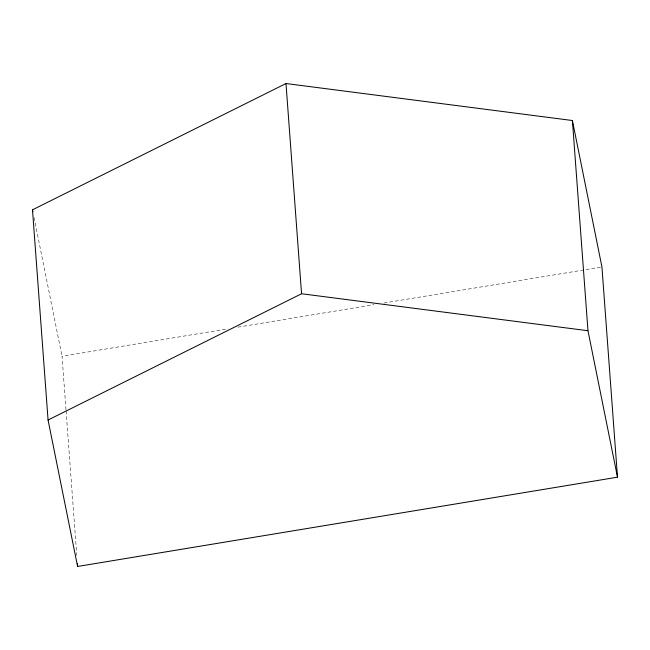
<?xml version="1.0" encoding="UTF-8"?>
<svg xmlns="http://www.w3.org/2000/svg" width="650" height="650" viewBox="0 0 650 650"><rect width="100%" height="100%" fill="white"/><g stroke="black" fill="none" stroke-linecap="round" stroke-linejoin="round"><path stroke-width="0.49" stroke-dasharray="3.25 2.44" d="M65.999 409.817L62.026 356.249L227.996 328.803M237.998 327.153L373.969 304.663M383.971 303.014L600.933 267.134M34.044 217.482L62.026 356.249M66.072 410.824L76.773 555.344"/><path stroke-width="0.97" d="M32.5 209.804L285.992 83.533L572.398 120.518L601.933 266.963L617.5 477.181L77.602 566.467L48.067 420.022L32.5 209.804L32.89 211.721M48.067 420.022L301.559 293.751L587.974 330.736L617.5 477.181M572.398 120.518L587.974 330.736M285.992 83.533L301.559 293.751M77.374 563.428L77.602 566.467"/></g></svg>
